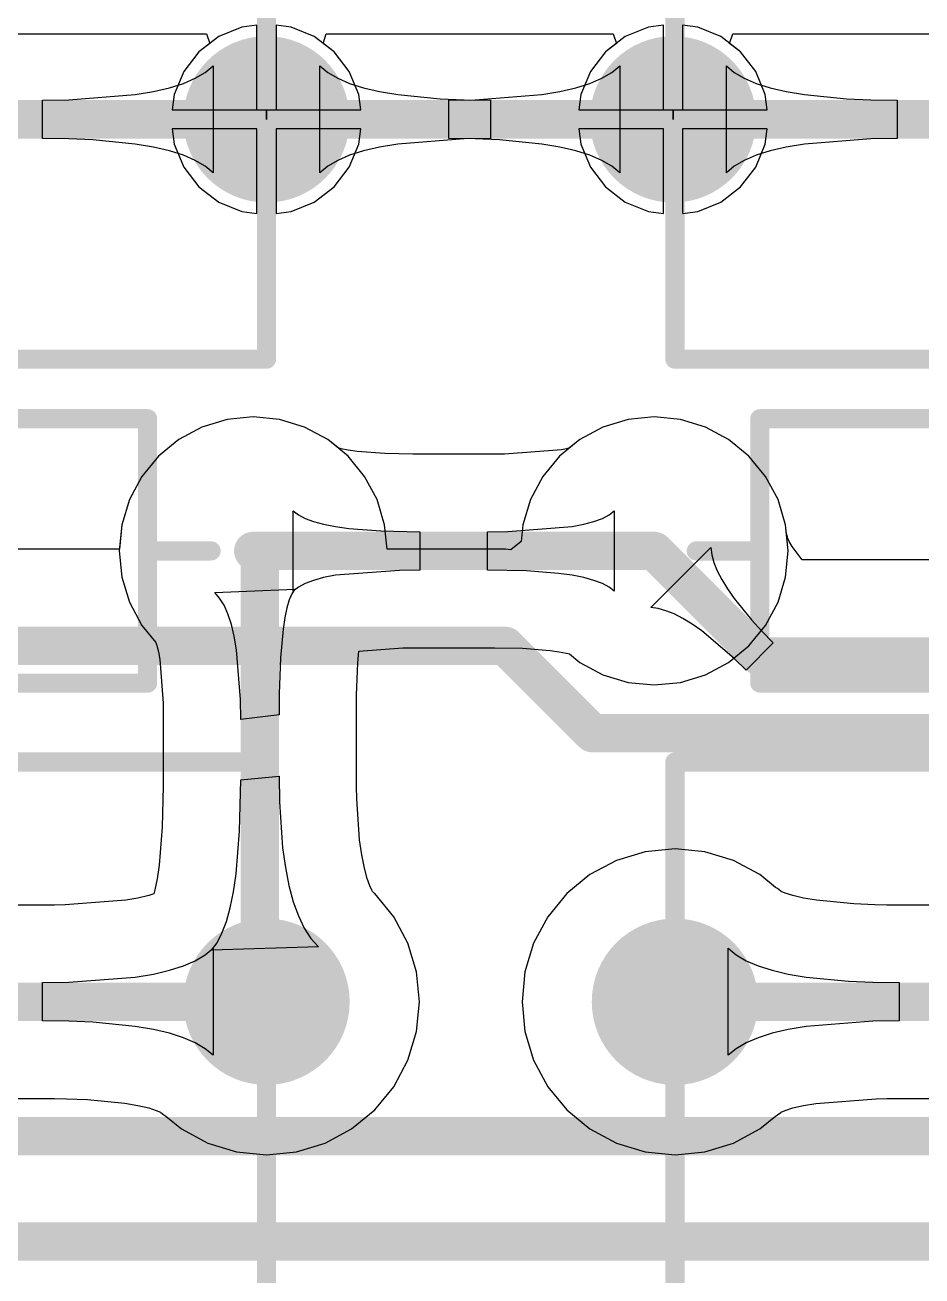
# Model space of a CAD drawing. Header units: millimetres. Extents: x 0 to 140, y 0 to 130.
# Drawn here: x 45.95 to 57.83, y 10.85 to 27.41 of the extents above; entities that cross this region are included whole.
import ezdxf

# ---------------------------------------------------------------- set-up
doc = ezdxf.new("R2010")
doc.units = ezdxf.units.MM
for name, color, linetype in [('BottomLayer', 5, 'Continuous'), ('BottomSolder', 6, 'Continuous'), ('MultiLayer', 9, 'Continuous'), ('PadHoleLayer', 156, 'Continuous'), ('TopLayer', 1, 'Continuous'), ('TopOverlay', 2, 'Continuous'), ('TopSolder', 216, 'Continuous')]:
    doc.layers.add(name, color=color, linetype=linetype)

# ---------------------------------------------------------------- blocks, each defined once
blk = doc.blocks.new('SW_4P_B_17')
at = {"layer": 'BottomLayer'}
h = blk.add_hatch(color=5, dxfattribs=at)
edge = h.paths.add_edge_path()
edge.add_arc((-0.0254, 4.445), 1.2, 0, 360)
h = blk.add_hatch(color=5, dxfattribs=at)
edge = h.paths.add_edge_path()
edge.add_arc((-6.3754, 2.54), 1, 0, 360)
h = blk.add_hatch(color=5, dxfattribs=at)
edge = h.paths.add_edge_path()
edge.add_arc((6.35, 2.54), 1, 0, 360)
h = blk.add_hatch(color=5, dxfattribs=at)
edge = h.paths.add_edge_path()
edge.add_arc((-6.3754, -2.54), 1, 0, 360)
h = blk.add_hatch(color=5, dxfattribs=at)
edge = h.paths.add_edge_path()
edge.add_arc((6.3246, -2.54), 1, 0, 360)
h = blk.add_hatch(color=5, dxfattribs=at)
edge = h.paths.add_edge_path()
edge.add_arc((-0.0254, -4.445), 1.2, 0, 360)
at = {"layer": 'BottomSolder'}
h = blk.add_hatch(color=6, dxfattribs=at)
edge = h.paths.add_edge_path()
edge.add_arc((-0.0254, 4.445), 1.3016, 0, 360)
h = blk.add_hatch(color=6, dxfattribs=at)
edge = h.paths.add_edge_path()
edge.add_arc((-6.3754, 2.54), 1.1016, 0, 360)
h = blk.add_hatch(color=6, dxfattribs=at)
edge = h.paths.add_edge_path()
edge.add_arc((6.35, 2.54), 1.1016, 0, 360)
h = blk.add_hatch(color=6, dxfattribs=at)
edge = h.paths.add_edge_path()
edge.add_arc((-6.3754, -2.54), 1.1016, 0, 360)
h = blk.add_hatch(color=6, dxfattribs=at)
edge = h.paths.add_edge_path()
edge.add_arc((6.3246, -2.54), 1.1016, 0, 360)
h = blk.add_hatch(color=6, dxfattribs=at)
edge = h.paths.add_edge_path()
edge.add_arc((-0.0254, -4.445), 1.3016, 0, 360)
at = {"layer": 'MultiLayer'}
h = blk.add_hatch(color=9, dxfattribs=at)
edge = h.paths.add_edge_path()
edge.add_arc((-0.0254, 4.445), 1.2, 0, 360)
h = blk.add_hatch(color=9, dxfattribs=at)
edge = h.paths.add_edge_path()
edge.add_arc((-6.3754, 2.54), 1, 0, 360)
h = blk.add_hatch(color=9, dxfattribs=at)
edge = h.paths.add_edge_path()
edge.add_arc((6.35, 2.54), 1, 0, 360)
h = blk.add_hatch(color=9, dxfattribs=at)
edge = h.paths.add_edge_path()
edge.add_arc((-6.3754, -2.54), 1, 0, 360)
h = blk.add_hatch(color=9, dxfattribs=at)
edge = h.paths.add_edge_path()
edge.add_arc((6.3246, -2.54), 1, 0, 360)
h = blk.add_hatch(color=9, dxfattribs=at)
edge = h.paths.add_edge_path()
edge.add_arc((-0.0254, -4.445), 1.2, 0, 360)
at = {"layer": 'PadHoleLayer'}
h = blk.add_hatch(color=156, dxfattribs=at)
edge = h.paths.add_edge_path()
edge.add_arc((-0.0254, 4.445), 1, 0, 360)
h = blk.add_hatch(color=156, dxfattribs=at)
edge = h.paths.add_edge_path()
edge.add_arc((-6.3754, 2.54), 0.6, 0, 360)
h = blk.add_hatch(color=156, dxfattribs=at)
edge = h.paths.add_edge_path()
edge.add_arc((6.35, 2.54), 0.6, 0, 360)
h = blk.add_hatch(color=156, dxfattribs=at)
edge = h.paths.add_edge_path()
edge.add_arc((-6.3754, -2.54), 0.6, 0, 360)
h = blk.add_hatch(color=156, dxfattribs=at)
edge = h.paths.add_edge_path()
edge.add_arc((6.3246, -2.54), 0.6, 0, 360)
h = blk.add_hatch(color=156, dxfattribs=at)
edge = h.paths.add_edge_path()
edge.add_arc((-0.0254, -4.445), 1, 0, 360)
at = {"layer": 'TopLayer'}
h = blk.add_hatch(color=1, dxfattribs=at)
edge = h.paths.add_edge_path()
edge.add_arc((-0.0254, 4.445), 1.2, 0, 360)
h = blk.add_hatch(color=1, dxfattribs=at)
edge = h.paths.add_edge_path()
edge.add_arc((-6.3754, 2.54), 1, 0, 360)
h = blk.add_hatch(color=1, dxfattribs=at)
edge = h.paths.add_edge_path()
edge.add_arc((6.35, 2.54), 1, 0, 360)
h = blk.add_hatch(color=1, dxfattribs=at)
edge = h.paths.add_edge_path()
edge.add_arc((-6.3754, -2.54), 1, 0, 360)
h = blk.add_hatch(color=1, dxfattribs=at)
edge = h.paths.add_edge_path()
edge.add_arc((6.3246, -2.54), 1, 0, 360)
h = blk.add_hatch(color=1, dxfattribs=at)
edge = h.paths.add_edge_path()
edge.add_arc((-0.0254, -4.445), 1.2, 0, 360)
at = {"layer": 'TopSolder'}
h = blk.add_hatch(color=216, dxfattribs=at)
edge = h.paths.add_edge_path()
edge.add_arc((-0.0254, 4.445), 1.3016, 0, 360)
h = blk.add_hatch(color=216, dxfattribs=at)
edge = h.paths.add_edge_path()
edge.add_arc((-6.3754, 2.54), 1.1016, 0, 360)
h = blk.add_hatch(color=216, dxfattribs=at)
edge = h.paths.add_edge_path()
edge.add_arc((6.35, 2.54), 1.1016, 0, 360)
h = blk.add_hatch(color=216, dxfattribs=at)
edge = h.paths.add_edge_path()
edge.add_arc((-6.3754, -2.54), 1.1016, 0, 360)
h = blk.add_hatch(color=216, dxfattribs=at)
edge = h.paths.add_edge_path()
edge.add_arc((6.3246, -2.54), 1.1016, 0, 360)
h = blk.add_hatch(color=216, dxfattribs=at)
edge = h.paths.add_edge_path()
edge.add_arc((-0.0254, -4.445), 1.3016, 0, 360)
at = {"layer": 'TopOverlay', "const_width": 0.254}
for points in [[(6.3246, 5.715), (-6.3754, 5.715)], [(-6.3754, 5.715), (-6.3754, -5.715)], [(6.3246, 5.715), (6.3246, -5.715)], [(6.3246, -5.715), (-6.3754, -5.715)]]:
    blk.add_lwpolyline(points, dxfattribs=at)
at = {"layer": 'TopOverlay', "const_width": 0.127}
for points in [[(-6.4389, 5.715, 1), (-6.3119, 5.715, 1)], [(-6.4389, 5.715, 1), (-6.3119, 5.715, 1)], [(6.2611, 5.715, 1), (6.3881, 5.715, 1)], [(6.2611, 5.715, 1), (6.3881, 5.715, 1)], [(-6.4389, -5.715, 1), (-6.3119, -5.715, 1)], [(-6.4389, -5.715, 1), (-6.3119, -5.715, 1)], [(6.2611, -5.715, 1), (6.3881, -5.715, 1)], [(6.2611, -5.715, 1), (6.3881, -5.715, 1)]]:
    blk.add_lwpolyline(points, format="xyb", close=True, dxfattribs=at)
blk = doc.blocks.new('SW_4P_B_20')
at = {"layer": 'BottomLayer'}
h = blk.add_hatch(color=5, dxfattribs=at)
edge = h.paths.add_edge_path()
edge.add_arc((-0.0254, 4.445), 1.2, 0, 360)
h = blk.add_hatch(color=5, dxfattribs=at)
edge = h.paths.add_edge_path()
edge.add_arc((-6.3754, 2.54), 1, 0, 360)
h = blk.add_hatch(color=5, dxfattribs=at)
edge = h.paths.add_edge_path()
edge.add_arc((6.35, 2.54), 1, 0, 360)
h = blk.add_hatch(color=5, dxfattribs=at)
edge = h.paths.add_edge_path()
edge.add_arc((-6.3754, -2.54), 1, 0, 360)
h = blk.add_hatch(color=5, dxfattribs=at)
edge = h.paths.add_edge_path()
edge.add_arc((6.3246, -2.54), 1, 0, 360)
h = blk.add_hatch(color=5, dxfattribs=at)
edge = h.paths.add_edge_path()
edge.add_arc((-0.0254, -4.445), 1.2, 0, 360)
at = {"layer": 'BottomSolder'}
h = blk.add_hatch(color=6, dxfattribs=at)
edge = h.paths.add_edge_path()
edge.add_arc((-0.0254, 4.445), 1.3016, 0, 360)
h = blk.add_hatch(color=6, dxfattribs=at)
edge = h.paths.add_edge_path()
edge.add_arc((-6.3754, 2.54), 1.1016, 0, 360)
h = blk.add_hatch(color=6, dxfattribs=at)
edge = h.paths.add_edge_path()
edge.add_arc((6.35, 2.54), 1.1016, 0, 360)
h = blk.add_hatch(color=6, dxfattribs=at)
edge = h.paths.add_edge_path()
edge.add_arc((-6.3754, -2.54), 1.1016, 0, 360)
h = blk.add_hatch(color=6, dxfattribs=at)
edge = h.paths.add_edge_path()
edge.add_arc((6.3246, -2.54), 1.1016, 0, 360)
h = blk.add_hatch(color=6, dxfattribs=at)
edge = h.paths.add_edge_path()
edge.add_arc((-0.0254, -4.445), 1.3016, 0, 360)
at = {"layer": 'MultiLayer'}
h = blk.add_hatch(color=9, dxfattribs=at)
edge = h.paths.add_edge_path()
edge.add_arc((-0.0254, 4.445), 1.2, 0, 360)
h = blk.add_hatch(color=9, dxfattribs=at)
edge = h.paths.add_edge_path()
edge.add_arc((-6.3754, 2.54), 1, 0, 360)
h = blk.add_hatch(color=9, dxfattribs=at)
edge = h.paths.add_edge_path()
edge.add_arc((6.35, 2.54), 1, 0, 360)
h = blk.add_hatch(color=9, dxfattribs=at)
edge = h.paths.add_edge_path()
edge.add_arc((-6.3754, -2.54), 1, 0, 360)
h = blk.add_hatch(color=9, dxfattribs=at)
edge = h.paths.add_edge_path()
edge.add_arc((6.3246, -2.54), 1, 0, 360)
h = blk.add_hatch(color=9, dxfattribs=at)
edge = h.paths.add_edge_path()
edge.add_arc((-0.0254, -4.445), 1.2, 0, 360)
at = {"layer": 'PadHoleLayer'}
h = blk.add_hatch(color=156, dxfattribs=at)
edge = h.paths.add_edge_path()
edge.add_arc((-0.0254, 4.445), 1, 0, 360)
h = blk.add_hatch(color=156, dxfattribs=at)
edge = h.paths.add_edge_path()
edge.add_arc((-6.3754, 2.54), 0.6, 0, 360)
h = blk.add_hatch(color=156, dxfattribs=at)
edge = h.paths.add_edge_path()
edge.add_arc((6.35, 2.54), 0.6, 0, 360)
h = blk.add_hatch(color=156, dxfattribs=at)
edge = h.paths.add_edge_path()
edge.add_arc((-6.3754, -2.54), 0.6, 0, 360)
h = blk.add_hatch(color=156, dxfattribs=at)
edge = h.paths.add_edge_path()
edge.add_arc((6.3246, -2.54), 0.6, 0, 360)
h = blk.add_hatch(color=156, dxfattribs=at)
edge = h.paths.add_edge_path()
edge.add_arc((-0.0254, -4.445), 1, 0, 360)
at = {"layer": 'TopLayer'}
h = blk.add_hatch(color=1, dxfattribs=at)
edge = h.paths.add_edge_path()
edge.add_arc((-0.0254, 4.445), 1.2, 0, 360)
h = blk.add_hatch(color=1, dxfattribs=at)
edge = h.paths.add_edge_path()
edge.add_arc((-6.3754, 2.54), 1, 0, 360)
h = blk.add_hatch(color=1, dxfattribs=at)
edge = h.paths.add_edge_path()
edge.add_arc((6.35, 2.54), 1, 0, 360)
h = blk.add_hatch(color=1, dxfattribs=at)
edge = h.paths.add_edge_path()
edge.add_arc((-6.3754, -2.54), 1, 0, 360)
h = blk.add_hatch(color=1, dxfattribs=at)
edge = h.paths.add_edge_path()
edge.add_arc((6.3246, -2.54), 1, 0, 360)
h = blk.add_hatch(color=1, dxfattribs=at)
edge = h.paths.add_edge_path()
edge.add_arc((-0.0254, -4.445), 1.2, 0, 360)
at = {"layer": 'TopSolder'}
h = blk.add_hatch(color=216, dxfattribs=at)
edge = h.paths.add_edge_path()
edge.add_arc((-0.0254, 4.445), 1.3016, 0, 360)
h = blk.add_hatch(color=216, dxfattribs=at)
edge = h.paths.add_edge_path()
edge.add_arc((-6.3754, 2.54), 1.1016, 0, 360)
h = blk.add_hatch(color=216, dxfattribs=at)
edge = h.paths.add_edge_path()
edge.add_arc((6.35, 2.54), 1.1016, 0, 360)
h = blk.add_hatch(color=216, dxfattribs=at)
edge = h.paths.add_edge_path()
edge.add_arc((-6.3754, -2.54), 1.1016, 0, 360)
h = blk.add_hatch(color=216, dxfattribs=at)
edge = h.paths.add_edge_path()
edge.add_arc((6.3246, -2.54), 1.1016, 0, 360)
h = blk.add_hatch(color=216, dxfattribs=at)
edge = h.paths.add_edge_path()
edge.add_arc((-0.0254, -4.445), 1.3016, 0, 360)
at = {"layer": 'TopOverlay', "const_width": 0.254}
for points in [[(6.3246, 5.715), (-6.3754, 5.715)], [(-6.3754, 5.715), (-6.3754, -5.715)], [(6.3246, 5.715), (6.3246, -5.715)], [(6.3246, -5.715), (-6.3754, -5.715)]]:
    blk.add_lwpolyline(points, dxfattribs=at)
at = {"layer": 'TopOverlay', "const_width": 0.127}
for points in [[(-6.4389, 5.715, 1), (-6.3119, 5.715, 1)], [(-6.4389, 5.715, 1), (-6.3119, 5.715, 1)], [(6.2611, 5.715, 1), (6.3881, 5.715, 1)], [(6.2611, 5.715, 1), (6.3881, 5.715, 1)], [(-6.4389, -5.715, 1), (-6.3119, -5.715, 1)], [(-6.4389, -5.715, 1), (-6.3119, -5.715, 1)], [(6.2611, -5.715, 1), (6.3881, -5.715, 1)], [(6.2611, -5.715, 1), (6.3881, -5.715, 1)]]:
    blk.add_lwpolyline(points, format="xyb", close=True, dxfattribs=at)
blk = doc.blocks.new('SW_4P_B_25')
at = {"layer": 'BottomLayer'}
h = blk.add_hatch(color=5, dxfattribs=at)
edge = h.paths.add_edge_path()
edge.add_arc((-0.0254, 4.445), 1.2, 0, 360)
h = blk.add_hatch(color=5, dxfattribs=at)
edge = h.paths.add_edge_path()
edge.add_arc((-6.3754, 2.54), 1, 0, 360)
h = blk.add_hatch(color=5, dxfattribs=at)
edge = h.paths.add_edge_path()
edge.add_arc((6.35, 2.54), 1, 0, 360)
h = blk.add_hatch(color=5, dxfattribs=at)
edge = h.paths.add_edge_path()
edge.add_arc((-6.3754, -2.54), 1, 0, 360)
h = blk.add_hatch(color=5, dxfattribs=at)
edge = h.paths.add_edge_path()
edge.add_arc((6.3246, -2.54), 1, 0, 360)
h = blk.add_hatch(color=5, dxfattribs=at)
edge = h.paths.add_edge_path()
edge.add_arc((-0.0254, -4.445), 1.2, 0, 360)
at = {"layer": 'BottomSolder'}
h = blk.add_hatch(color=6, dxfattribs=at)
edge = h.paths.add_edge_path()
edge.add_arc((-0.0254, 4.445), 1.3016, 0, 360)
h = blk.add_hatch(color=6, dxfattribs=at)
edge = h.paths.add_edge_path()
edge.add_arc((-6.3754, 2.54), 1.1016, 0, 360)
h = blk.add_hatch(color=6, dxfattribs=at)
edge = h.paths.add_edge_path()
edge.add_arc((6.35, 2.54), 1.1016, 0, 360)
h = blk.add_hatch(color=6, dxfattribs=at)
edge = h.paths.add_edge_path()
edge.add_arc((-6.3754, -2.54), 1.1016, 0, 360)
h = blk.add_hatch(color=6, dxfattribs=at)
edge = h.paths.add_edge_path()
edge.add_arc((6.3246, -2.54), 1.1016, 0, 360)
h = blk.add_hatch(color=6, dxfattribs=at)
edge = h.paths.add_edge_path()
edge.add_arc((-0.0254, -4.445), 1.3016, 0, 360)
at = {"layer": 'MultiLayer'}
h = blk.add_hatch(color=9, dxfattribs=at)
edge = h.paths.add_edge_path()
edge.add_arc((-0.0254, 4.445), 1.2, 0, 360)
h = blk.add_hatch(color=9, dxfattribs=at)
edge = h.paths.add_edge_path()
edge.add_arc((-6.3754, 2.54), 1, 0, 360)
h = blk.add_hatch(color=9, dxfattribs=at)
edge = h.paths.add_edge_path()
edge.add_arc((6.35, 2.54), 1, 0, 360)
h = blk.add_hatch(color=9, dxfattribs=at)
edge = h.paths.add_edge_path()
edge.add_arc((-6.3754, -2.54), 1, 0, 360)
h = blk.add_hatch(color=9, dxfattribs=at)
edge = h.paths.add_edge_path()
edge.add_arc((6.3246, -2.54), 1, 0, 360)
h = blk.add_hatch(color=9, dxfattribs=at)
edge = h.paths.add_edge_path()
edge.add_arc((-0.0254, -4.445), 1.2, 0, 360)
at = {"layer": 'PadHoleLayer'}
h = blk.add_hatch(color=156, dxfattribs=at)
edge = h.paths.add_edge_path()
edge.add_arc((-0.0254, 4.445), 1, 0, 360)
h = blk.add_hatch(color=156, dxfattribs=at)
edge = h.paths.add_edge_path()
edge.add_arc((-6.3754, 2.54), 0.6, 0, 360)
h = blk.add_hatch(color=156, dxfattribs=at)
edge = h.paths.add_edge_path()
edge.add_arc((6.35, 2.54), 0.6, 0, 360)
h = blk.add_hatch(color=156, dxfattribs=at)
edge = h.paths.add_edge_path()
edge.add_arc((-6.3754, -2.54), 0.6, 0, 360)
h = blk.add_hatch(color=156, dxfattribs=at)
edge = h.paths.add_edge_path()
edge.add_arc((6.3246, -2.54), 0.6, 0, 360)
h = blk.add_hatch(color=156, dxfattribs=at)
edge = h.paths.add_edge_path()
edge.add_arc((-0.0254, -4.445), 1, 0, 360)
at = {"layer": 'TopLayer'}
h = blk.add_hatch(color=1, dxfattribs=at)
edge = h.paths.add_edge_path()
edge.add_arc((-0.0254, 4.445), 1.2, 0, 360)
h = blk.add_hatch(color=1, dxfattribs=at)
edge = h.paths.add_edge_path()
edge.add_arc((-6.3754, 2.54), 1, 0, 360)
h = blk.add_hatch(color=1, dxfattribs=at)
edge = h.paths.add_edge_path()
edge.add_arc((6.35, 2.54), 1, 0, 360)
h = blk.add_hatch(color=1, dxfattribs=at)
edge = h.paths.add_edge_path()
edge.add_arc((-6.3754, -2.54), 1, 0, 360)
h = blk.add_hatch(color=1, dxfattribs=at)
edge = h.paths.add_edge_path()
edge.add_arc((6.3246, -2.54), 1, 0, 360)
h = blk.add_hatch(color=1, dxfattribs=at)
edge = h.paths.add_edge_path()
edge.add_arc((-0.0254, -4.445), 1.2, 0, 360)
at = {"layer": 'TopSolder'}
h = blk.add_hatch(color=216, dxfattribs=at)
edge = h.paths.add_edge_path()
edge.add_arc((-0.0254, 4.445), 1.3016, 0, 360)
h = blk.add_hatch(color=216, dxfattribs=at)
edge = h.paths.add_edge_path()
edge.add_arc((-6.3754, 2.54), 1.1016, 0, 360)
h = blk.add_hatch(color=216, dxfattribs=at)
edge = h.paths.add_edge_path()
edge.add_arc((6.35, 2.54), 1.1016, 0, 360)
h = blk.add_hatch(color=216, dxfattribs=at)
edge = h.paths.add_edge_path()
edge.add_arc((-6.3754, -2.54), 1.1016, 0, 360)
h = blk.add_hatch(color=216, dxfattribs=at)
edge = h.paths.add_edge_path()
edge.add_arc((6.3246, -2.54), 1.1016, 0, 360)
h = blk.add_hatch(color=216, dxfattribs=at)
edge = h.paths.add_edge_path()
edge.add_arc((-0.0254, -4.445), 1.3016, 0, 360)
at = {"layer": 'TopOverlay', "const_width": 0.254}
for points in [[(6.3246, 5.715), (-6.3754, 5.715)], [(-6.3754, 5.715), (-6.3754, -5.715)], [(6.3246, 5.715), (6.3246, -5.715)], [(6.3246, -5.715), (-6.3754, -5.715)]]:
    blk.add_lwpolyline(points, dxfattribs=at)
at = {"layer": 'TopOverlay', "const_width": 0.127}
for points in [[(-6.4389, 5.715, 1), (-6.3119, 5.715, 1)], [(-6.4389, 5.715, 1), (-6.3119, 5.715, 1)], [(6.2611, 5.715, 1), (6.3881, 5.715, 1)], [(6.2611, 5.715, 1), (6.3881, 5.715, 1)], [(-6.4389, -5.715, 1), (-6.3119, -5.715, 1)], [(-6.4389, -5.715, 1), (-6.3119, -5.715, 1)], [(6.2611, -5.715, 1), (6.3881, -5.715, 1)], [(6.2611, -5.715, 1), (6.3881, -5.715, 1)]]:
    blk.add_lwpolyline(points, format="xyb", close=True, dxfattribs=at)
blk = doc.blocks.new('_________1_2__27')
at = {"layer": 'BottomLayer'}
h = blk.add_hatch(color=5, dxfattribs=at)
edge = h.paths.add_edge_path()
edge.add_arc((6.4, 0), 0.75, 0, 360)
at = {"layer": 'BottomSolder'}
h = blk.add_hatch(color=6, dxfattribs=at)
edge = h.paths.add_edge_path()
edge.add_arc((6.4, 0), 0.852, 0, 360)
at = {"layer": 'MultiLayer'}
h = blk.add_hatch(color=9, dxfattribs=at)
edge = h.paths.add_edge_path()
edge.add_arc((6.4, 0), 0.75, 0, 360)
at = {"layer": 'PadHoleLayer'}
h = blk.add_hatch(color=156, dxfattribs=at)
edge = h.paths.add_edge_path()
edge.add_arc((6.4, 0), 0.35, 0, 360)
at = {"layer": 'TopLayer'}
h = blk.add_hatch(color=1, dxfattribs=at)
edge = h.paths.add_edge_path()
edge.add_arc((6.4, 0), 0.75, 0, 360)
at = {"layer": 'TopSolder'}
h = blk.add_hatch(color=216, dxfattribs=at)
edge = h.paths.add_edge_path()
edge.add_arc((6.4, 0), 0.852, 0, 360)
at = {"layer": 'TopOverlay', "const_width": 0.254}
for points in [[(-5, 1.75), (5, 1.75)], [(5, -1.75), (5, 1.75)], [(5.08, 0), (5.842, 0)], [(-5, -1.75), (5, -1.75)]]:
    blk.add_lwpolyline(points, dxfattribs=at)
at = {"layer": 'TopOverlay', "const_width": 0.127}
for points in [[(4.937, 1.75, 1), (5.064, 1.75, 1)], [(4.937, 1.75, 1), (5.064, 1.75, 1)], [(5.016, 0, 1), (5.144, 0, 1)], [(5.779, 0, 1), (5.905, 0, 1)], [(4.937, -1.75, 1), (5.064, -1.75, 1)], [(4.937, -1.75, 1), (5.064, -1.75, 1)]]:
    blk.add_lwpolyline(points, format="xyb", close=True, dxfattribs=at)
blk = doc.blocks.new('_________1_2__31')
at = {"layer": 'BottomLayer'}
h = blk.add_hatch(color=5, dxfattribs=at)
edge = h.paths.add_edge_path()
edge.add_arc((-6.4, 0), 0.75, 0, 360)
h = blk.add_hatch(color=5, dxfattribs=at)
edge = h.paths.add_edge_path()
edge.add_arc((6.4, 0), 0.75, 0, 360)
at = {"layer": 'BottomSolder'}
h = blk.add_hatch(color=6, dxfattribs=at)
edge = h.paths.add_edge_path()
edge.add_arc((-6.4, 0), 0.852, 0, 360)
h = blk.add_hatch(color=6, dxfattribs=at)
edge = h.paths.add_edge_path()
edge.add_arc((6.4, 0), 0.852, 0, 360)
at = {"layer": 'MultiLayer'}
h = blk.add_hatch(color=9, dxfattribs=at)
edge = h.paths.add_edge_path()
edge.add_arc((-6.4, 0), 0.75, 0, 360)
h = blk.add_hatch(color=9, dxfattribs=at)
edge = h.paths.add_edge_path()
edge.add_arc((6.4, 0), 0.75, 0, 360)
at = {"layer": 'PadHoleLayer'}
h = blk.add_hatch(color=156, dxfattribs=at)
edge = h.paths.add_edge_path()
edge.add_arc((-6.4, 0), 0.35, 0, 360)
h = blk.add_hatch(color=156, dxfattribs=at)
edge = h.paths.add_edge_path()
edge.add_arc((6.4, 0), 0.35, 0, 360)
at = {"layer": 'TopLayer'}
h = blk.add_hatch(color=1, dxfattribs=at)
edge = h.paths.add_edge_path()
edge.add_arc((-6.4, 0), 0.75, 0, 360)
h = blk.add_hatch(color=1, dxfattribs=at)
edge = h.paths.add_edge_path()
edge.add_arc((6.4, 0), 0.75, 0, 360)
at = {"layer": 'TopSolder'}
h = blk.add_hatch(color=216, dxfattribs=at)
edge = h.paths.add_edge_path()
edge.add_arc((-6.4, 0), 0.852, 0, 360)
h = blk.add_hatch(color=216, dxfattribs=at)
edge = h.paths.add_edge_path()
edge.add_arc((6.4, 0), 0.852, 0, 360)
at = {"layer": 'TopOverlay', "const_width": 0.254}
for points in [[(-5, -1.75), (-5, 1.75)], [(-5, 1.75), (5, 1.75)], [(5, -1.75), (5, 1.75)], [(-5.842, 0), (-5.08, 0)], [(5.08, 0), (5.842, 0)], [(-5, -1.75), (5, -1.75)]]:
    blk.add_lwpolyline(points, dxfattribs=at)
at = {"layer": 'TopOverlay', "const_width": 0.127}
for points in [[(-5.064, 1.75, 1), (-4.937, 1.75, 1)], [(-5.064, 1.75, 1), (-4.937, 1.75, 1)], [(4.937, 1.75, 1), (5.064, 1.75, 1)], [(4.937, 1.75, 1), (5.064, 1.75, 1)], [(-5.905, 0, 1), (-5.779, 0, 1)], [(-5.144, 0, 1), (-5.016, 0, 1)], [(5.016, 0, 1), (5.144, 0, 1)], [(5.779, 0, 1), (5.905, 0, 1)], [(-5.064, -1.75, 1), (-4.937, -1.75, 1)], [(-5.064, -1.75, 1), (-4.937, -1.75, 1)], [(4.937, -1.75, 1), (5.064, -1.75, 1)], [(4.937, -1.75, 1), (5.064, -1.75, 1)]]:
    blk.add_lwpolyline(points, format="xyb", close=True, dxfattribs=at)
blk = doc.blocks.new('SW_4P_B_47')
at = {"layer": 'BottomLayer'}
h = blk.add_hatch(color=5, dxfattribs=at)
edge = h.paths.add_edge_path()
edge.add_arc((-0.0254, 4.445), 1.2, 0, 360)
h = blk.add_hatch(color=5, dxfattribs=at)
edge = h.paths.add_edge_path()
edge.add_arc((-6.3754, 2.54), 1, 0, 360)
h = blk.add_hatch(color=5, dxfattribs=at)
edge = h.paths.add_edge_path()
edge.add_arc((6.35, 2.54), 1, 0, 360)
h = blk.add_hatch(color=5, dxfattribs=at)
edge = h.paths.add_edge_path()
edge.add_arc((-6.3754, -2.54), 1, 0, 360)
h = blk.add_hatch(color=5, dxfattribs=at)
edge = h.paths.add_edge_path()
edge.add_arc((6.3246, -2.54), 1, 0, 360)
h = blk.add_hatch(color=5, dxfattribs=at)
edge = h.paths.add_edge_path()
edge.add_arc((-0.0254, -4.445), 1.2, 0, 360)
at = {"layer": 'BottomSolder'}
h = blk.add_hatch(color=6, dxfattribs=at)
edge = h.paths.add_edge_path()
edge.add_arc((-0.0254, 4.445), 1.3016, 0, 360)
h = blk.add_hatch(color=6, dxfattribs=at)
edge = h.paths.add_edge_path()
edge.add_arc((-6.3754, 2.54), 1.1016, 0, 360)
h = blk.add_hatch(color=6, dxfattribs=at)
edge = h.paths.add_edge_path()
edge.add_arc((6.35, 2.54), 1.1016, 0, 360)
h = blk.add_hatch(color=6, dxfattribs=at)
edge = h.paths.add_edge_path()
edge.add_arc((-6.3754, -2.54), 1.1016, 0, 360)
h = blk.add_hatch(color=6, dxfattribs=at)
edge = h.paths.add_edge_path()
edge.add_arc((6.3246, -2.54), 1.1016, 0, 360)
h = blk.add_hatch(color=6, dxfattribs=at)
edge = h.paths.add_edge_path()
edge.add_arc((-0.0254, -4.445), 1.3016, 0, 360)
at = {"layer": 'MultiLayer'}
h = blk.add_hatch(color=9, dxfattribs=at)
edge = h.paths.add_edge_path()
edge.add_arc((-0.0254, 4.445), 1.2, 0, 360)
h = blk.add_hatch(color=9, dxfattribs=at)
edge = h.paths.add_edge_path()
edge.add_arc((-6.3754, 2.54), 1, 0, 360)
h = blk.add_hatch(color=9, dxfattribs=at)
edge = h.paths.add_edge_path()
edge.add_arc((6.35, 2.54), 1, 0, 360)
h = blk.add_hatch(color=9, dxfattribs=at)
edge = h.paths.add_edge_path()
edge.add_arc((-6.3754, -2.54), 1, 0, 360)
h = blk.add_hatch(color=9, dxfattribs=at)
edge = h.paths.add_edge_path()
edge.add_arc((6.3246, -2.54), 1, 0, 360)
h = blk.add_hatch(color=9, dxfattribs=at)
edge = h.paths.add_edge_path()
edge.add_arc((-0.0254, -4.445), 1.2, 0, 360)
at = {"layer": 'PadHoleLayer'}
h = blk.add_hatch(color=156, dxfattribs=at)
edge = h.paths.add_edge_path()
edge.add_arc((-0.0254, 4.445), 1, 0, 360)
h = blk.add_hatch(color=156, dxfattribs=at)
edge = h.paths.add_edge_path()
edge.add_arc((-6.3754, 2.54), 0.6, 0, 360)
h = blk.add_hatch(color=156, dxfattribs=at)
edge = h.paths.add_edge_path()
edge.add_arc((6.35, 2.54), 0.6, 0, 360)
h = blk.add_hatch(color=156, dxfattribs=at)
edge = h.paths.add_edge_path()
edge.add_arc((-6.3754, -2.54), 0.6, 0, 360)
h = blk.add_hatch(color=156, dxfattribs=at)
edge = h.paths.add_edge_path()
edge.add_arc((6.3246, -2.54), 0.6, 0, 360)
h = blk.add_hatch(color=156, dxfattribs=at)
edge = h.paths.add_edge_path()
edge.add_arc((-0.0254, -4.445), 1, 0, 360)
at = {"layer": 'TopLayer'}
h = blk.add_hatch(color=1, dxfattribs=at)
edge = h.paths.add_edge_path()
edge.add_arc((-0.0254, 4.445), 1.2, 0, 360)
h = blk.add_hatch(color=1, dxfattribs=at)
edge = h.paths.add_edge_path()
edge.add_arc((-6.3754, 2.54), 1, 0, 360)
h = blk.add_hatch(color=1, dxfattribs=at)
edge = h.paths.add_edge_path()
edge.add_arc((6.35, 2.54), 1, 0, 360)
h = blk.add_hatch(color=1, dxfattribs=at)
edge = h.paths.add_edge_path()
edge.add_arc((-6.3754, -2.54), 1, 0, 360)
h = blk.add_hatch(color=1, dxfattribs=at)
edge = h.paths.add_edge_path()
edge.add_arc((6.3246, -2.54), 1, 0, 360)
h = blk.add_hatch(color=1, dxfattribs=at)
edge = h.paths.add_edge_path()
edge.add_arc((-0.0254, -4.445), 1.2, 0, 360)
at = {"layer": 'TopSolder'}
h = blk.add_hatch(color=216, dxfattribs=at)
edge = h.paths.add_edge_path()
edge.add_arc((-0.0254, 4.445), 1.3016, 0, 360)
h = blk.add_hatch(color=216, dxfattribs=at)
edge = h.paths.add_edge_path()
edge.add_arc((-6.3754, 2.54), 1.1016, 0, 360)
h = blk.add_hatch(color=216, dxfattribs=at)
edge = h.paths.add_edge_path()
edge.add_arc((6.35, 2.54), 1.1016, 0, 360)
h = blk.add_hatch(color=216, dxfattribs=at)
edge = h.paths.add_edge_path()
edge.add_arc((-6.3754, -2.54), 1.1016, 0, 360)
h = blk.add_hatch(color=216, dxfattribs=at)
edge = h.paths.add_edge_path()
edge.add_arc((6.3246, -2.54), 1.1016, 0, 360)
h = blk.add_hatch(color=216, dxfattribs=at)
edge = h.paths.add_edge_path()
edge.add_arc((-0.0254, -4.445), 1.3016, 0, 360)
at = {"layer": 'TopOverlay', "const_width": 0.254}
for points in [[(6.3246, 5.715), (-6.3754, 5.715)], [(-6.3754, 5.715), (-6.3754, -5.715)], [(6.3246, 5.715), (6.3246, -5.715)], [(6.3246, -5.715), (-6.3754, -5.715)]]:
    blk.add_lwpolyline(points, dxfattribs=at)
at = {"layer": 'TopOverlay', "const_width": 0.127}
for points in [[(-6.4389, 5.715, 1), (-6.3119, 5.715, 1)], [(-6.4389, 5.715, 1), (-6.3119, 5.715, 1)], [(6.2611, 5.715, 1), (6.3881, 5.715, 1)], [(6.2611, 5.715, 1), (6.3881, 5.715, 1)], [(-6.4389, -5.715, 1), (-6.3119, -5.715, 1)], [(-6.4389, -5.715, 1), (-6.3119, -5.715, 1)], [(6.2611, -5.715, 1), (6.3881, -5.715, 1)], [(6.2611, -5.715, 1), (6.3881, -5.715, 1)]]:
    blk.add_lwpolyline(points, format="xyb", close=True, dxfattribs=at)

msp = doc.modelspace()

# ---------------------------------------------------------------- linework, layer by layer
at = {"layer": 'BottomLayer'}
for p, q in [((48.821, 27.383), (48.516, 27.256)), ((49.021, 27.409), (48.821, 27.383)), ((49.021, 26.288), (49.021, 27.409)), ((49.476, 27.383), (49.275, 27.409)), ((49.275, 27.409), (49.275, 26.288)), ((49.781, 27.256), (49.476, 27.383)), ((54.205, 27.383), (53.9, 27.256)), ((54.405, 27.409), (54.205, 27.383)), ((54.405, 26.288), (54.405, 27.409)), ((54.86, 27.383), (54.659, 27.409)), ((54.659, 27.409), (54.659, 26.288)), ((55.165, 27.256), (54.86, 27.383)), ((48.516, 27.256), (48.254, 27.055)), ((50.043, 27.055), (49.781, 27.256)), ((53.9, 27.256), (53.638, 27.055)), ((55.427, 27.055), (55.165, 27.256)), ((48.254, 27.055), (48.053, 26.793)), ((50.244, 26.793), (50.043, 27.055)), ((53.638, 27.055), (53.437, 26.793)), ((55.628, 26.793), (55.427, 27.055)), ((48.337, 26.782), (48.442, 26.869)), ((48.442, 26.869), (48.442, 25.453)), ((49.855, 25.453), (49.855, 26.869)), ((49.855, 26.869), (49.959, 26.782)), ((53.721, 26.782), (53.826, 26.869)), ((53.826, 26.869), (53.826, 25.453)), ((55.239, 25.453), (55.239, 26.869)), ((55.239, 26.869), (55.343, 26.782)), ((48.053, 26.793), (47.927, 26.488)), ((48.048, 26.637), (48.206, 26.705)), ((48.206, 26.705), (48.337, 26.782)), ((49.959, 26.782), (50.091, 26.705)), ((50.091, 26.705), (50.249, 26.637)), ((50.37, 26.488), (50.244, 26.793)), ((53.437, 26.793), (53.311, 26.488)), ((53.431, 26.637), (53.59, 26.705)), ((53.59, 26.705), (53.721, 26.782)), ((55.343, 26.782), (55.475, 26.705)), ((55.475, 26.705), (55.633, 26.637)), ((55.754, 26.488), (55.628, 26.793)), ((47.41, 26.488), (47.65, 26.528)), ((47.65, 26.528), (47.862, 26.578)), ((47.862, 26.578), (48.048, 26.637)), ((50.249, 26.637), (50.435, 26.578)), ((50.435, 26.578), (50.647, 26.528)), ((50.647, 26.528), (50.887, 26.488)), ((52.794, 26.488), (53.033, 26.528)), ((53.033, 26.528), (53.246, 26.578)), ((53.246, 26.578), (53.431, 26.637)), ((55.633, 26.637), (55.819, 26.578)), ((55.819, 26.578), (56.031, 26.528)), ((56.031, 26.528), (56.271, 26.488)), ((46.181, 26.415), (46.529, 26.42)), ((46.181, 25.907), (46.181, 26.415)), ((46.529, 26.42), (47.41, 26.488)), ((47.927, 26.488), (47.9, 26.288)), ((50.397, 26.288), (50.37, 26.488)), ((50.887, 26.488), (51.447, 26.433)), ((51.447, 26.433), (51.768, 26.42)), ((51.565, 26.415), (51.913, 26.42)), ((51.565, 25.907), (51.565, 26.415)), ((51.768, 26.42), (52.116, 26.415)), ((51.913, 26.42), (52.794, 26.488)), ((52.116, 26.415), (52.116, 25.907)), ((53.311, 26.488), (53.284, 26.288)), ((55.78, 26.288), (55.754, 26.488)), ((56.271, 26.488), (56.831, 26.433)), ((56.831, 26.433), (57.152, 26.42)), ((57.152, 26.42), (57.5, 26.415)), ((57.5, 26.415), (57.5, 25.907)), ((47.9, 26.288), (49.021, 26.288)), ((49.275, 26.288), (50.397, 26.288)), ((53.284, 26.288), (54.405, 26.288)), ((54.659, 26.288), (55.78, 26.288)), ((49.021, 26.034), (47.9, 26.034)), ((47.9, 26.034), (47.927, 25.834)), ((49.021, 24.913), (49.021, 26.034)), ((50.397, 26.034), (49.275, 26.034)), ((49.275, 26.034), (49.275, 24.913)), ((50.37, 25.834), (50.397, 26.034)), ((54.405, 26.034), (53.284, 26.034)), ((53.284, 26.034), (53.311, 25.834)), ((54.405, 24.913), (54.405, 26.034)), ((55.78, 26.034), (54.659, 26.034)), ((54.659, 26.034), (54.659, 24.913)), ((55.754, 25.834), (55.78, 26.034)), ((46.529, 25.902), (46.181, 25.907)), ((46.85, 25.889), (46.529, 25.902)), ((47.41, 25.834), (46.85, 25.889)), ((51.768, 25.902), (50.887, 25.834)), ((51.913, 25.902), (51.565, 25.907)), ((52.116, 25.907), (51.768, 25.902)), ((52.234, 25.889), (51.913, 25.902)), ((52.794, 25.834), (52.234, 25.889)), ((57.152, 25.902), (56.271, 25.834)), ((57.5, 25.907), (57.152, 25.902)), ((47.65, 25.794), (47.41, 25.834)), ((47.862, 25.744), (47.65, 25.794)), ((48.048, 25.685), (47.862, 25.744)), ((47.927, 25.834), (48.053, 25.529)), ((48.206, 25.617), (48.048, 25.685)), ((50.249, 25.685), (50.091, 25.617)), ((50.244, 25.529), (50.37, 25.834)), ((50.435, 25.744), (50.249, 25.685)), ((50.647, 25.794), (50.435, 25.744)), ((50.887, 25.834), (50.647, 25.794)), ((53.033, 25.794), (52.794, 25.834)), ((53.246, 25.744), (53.033, 25.794)), ((53.431, 25.685), (53.246, 25.744)), ((53.311, 25.834), (53.437, 25.529)), ((53.59, 25.617), (53.431, 25.685)), ((55.633, 25.685), (55.475, 25.617)), ((55.628, 25.529), (55.754, 25.834)), ((55.819, 25.744), (55.633, 25.685)), ((56.031, 25.794), (55.819, 25.744)), ((56.271, 25.834), (56.031, 25.794)), ((48.053, 25.529), (48.254, 25.267)), ((48.337, 25.54), (48.206, 25.617)), ((48.442, 25.453), (48.337, 25.54)), ((49.959, 25.54), (49.855, 25.453)), ((50.091, 25.617), (49.959, 25.54)), ((50.043, 25.267), (50.244, 25.529)), ((53.437, 25.529), (53.638, 25.267)), ((53.721, 25.54), (53.59, 25.617)), ((53.826, 25.453), (53.721, 25.54)), ((55.343, 25.54), (55.239, 25.453)), ((55.475, 25.617), (55.343, 25.54)), ((55.427, 25.267), (55.628, 25.529)), ((48.254, 25.267), (48.516, 25.066)), ((49.781, 25.066), (50.043, 25.267)), ((53.638, 25.267), (53.9, 25.066)), ((55.165, 25.066), (55.427, 25.267)), ((48.516, 25.066), (48.821, 24.939)), ((49.476, 24.939), (49.781, 25.066)), ((53.9, 25.066), (54.205, 24.939)), ((54.86, 24.939), (55.165, 25.066)), ((48.821, 24.939), (49.021, 24.913)), ((49.275, 24.913), (49.476, 24.939)), ((54.205, 24.939), (54.405, 24.913)), ((54.659, 24.913), (54.86, 24.939)), ((48.973, 22.222), (48.627, 22.187)), ((49.319, 22.187), (48.973, 22.222)), ((54.282, 22.222), (53.936, 22.187)), ((54.629, 22.187), (54.282, 22.222)), ((48.294, 22.086), (47.987, 21.922)), ((48.627, 22.187), (48.294, 22.086)), ((49.652, 22.086), (49.319, 22.187)), ((49.959, 21.922), (49.652, 22.086)), ((53.603, 22.086), (53.296, 21.922)), ((53.936, 22.187), (53.603, 22.086)), ((54.961, 22.086), (54.629, 22.187)), ((55.268, 21.922), (54.961, 22.086)), ((47.987, 21.922), (47.718, 21.702)), ((50.096, 21.81), (49.959, 21.922)), ((53.296, 21.922), (53.16, 21.81)), ((55.537, 21.702), (55.268, 21.922)), ((47.718, 21.702), (47.498, 21.433)), ((50.135, 21.8), (50.096, 21.81)), ((50.229, 21.781), (50.135, 21.8)), ((50.35, 21.765), (50.229, 21.781)), ((50.715, 21.736), (50.35, 21.765)), ((51.088, 21.728), (50.715, 21.736)), ((52.284, 21.728), (51.088, 21.728)), ((52.3, 21.728), (52.284, 21.728)), ((53.057, 21.787), (52.3, 21.728)), ((53.12, 21.8), (53.057, 21.787)), ((53.16, 21.81), (53.12, 21.8)), ((55.758, 21.433), (55.537, 21.702)), ((47.498, 21.433), (47.334, 21.126)), ((55.922, 21.126), (55.758, 21.433)), ((47.334, 21.126), (47.233, 20.793)), ((56.023, 20.793), (55.922, 21.126)), ((49.503, 19.916), (49.503, 20.978)), ((49.503, 20.978), (49.57, 20.925)), ((49.57, 20.925), (49.659, 20.878)), ((49.659, 20.878), (49.77, 20.837)), ((53.485, 20.837), (53.597, 20.878)), ((53.597, 20.878), (53.686, 20.925)), ((53.686, 20.925), (53.752, 20.978)), ((53.752, 20.978), (53.752, 19.916)), ((47.233, 20.793), (47.198, 20.447)), ((49.77, 20.837), (49.904, 20.801)), ((49.904, 20.801), (50.06, 20.77)), ((50.06, 20.77), (50.239, 20.745)), ((50.239, 20.745), (50.664, 20.712)), ((50.664, 20.712), (51.179, 20.701)), ((52.077, 20.701), (52.345, 20.704)), ((52.345, 20.704), (53.195, 20.77)), ((53.195, 20.77), (53.351, 20.801)), ((53.351, 20.801), (53.485, 20.837)), ((56.057, 20.447), (56.023, 20.793)), ((51.179, 20.701), (51.179, 20.193)), ((52.077, 20.193), (52.077, 20.701)), ((47.198, 20.447), (47.233, 20.101)), ((56.023, 20.101), (56.057, 20.447)), ((47.233, 20.101), (47.334, 19.768)), ((49.77, 20.057), (49.659, 20.016)), ((49.904, 20.093), (49.77, 20.057)), ((50.06, 20.124), (49.904, 20.093)), ((50.91, 20.19), (50.06, 20.124)), ((51.179, 20.193), (50.91, 20.19)), ((52.591, 20.182), (52.077, 20.193)), ((53.016, 20.149), (52.591, 20.182)), ((53.195, 20.124), (53.016, 20.149)), ((53.351, 20.093), (53.195, 20.124)), ((53.485, 20.057), (53.351, 20.093)), ((53.597, 20.016), (53.485, 20.057)), ((55.922, 19.768), (56.023, 20.101)), ((48.463, 19.897), (49.524, 19.939)), ((48.528, 19.823), (48.463, 19.897)), ((49.485, 19.881), (49.449, 19.799)), ((49.524, 19.939), (49.485, 19.881)), ((49.57, 19.969), (49.503, 19.916)), ((49.659, 20.016), (49.57, 19.969)), ((53.686, 19.969), (53.597, 20.016)), ((53.752, 19.916), (53.686, 19.969)), ((47.334, 19.768), (47.498, 19.461)), ((48.587, 19.728), (48.528, 19.823)), ((48.638, 19.612), (48.587, 19.728)), ((49.449, 19.799), (49.417, 19.694)), ((55.758, 19.461), (55.922, 19.768)), ((48.683, 19.475), (48.638, 19.612)), ((49.39, 19.564), (49.367, 19.41)), ((49.417, 19.694), (49.39, 19.564)), ((47.498, 19.461), (47.683, 19.235)), ((48.721, 19.317), (48.683, 19.475)), ((49.367, 19.41), (49.334, 19.03)), ((55.537, 19.192), (55.758, 19.461)), ((47.683, 19.235), (47.696, 19.196)), ((48.752, 19.139), (48.721, 19.317)), ((47.696, 19.196), (47.717, 19.11)), ((47.717, 19.11), (47.734, 19.011)), ((48.803, 18.478), (48.752, 19.139)), ((50.357, 18.967), (50.37, 19.12)), ((50.37, 19.12), (50.955, 19.166)), ((50.955, 19.166), (50.972, 19.166)), ((50.972, 19.166), (52.167, 19.166)), ((52.167, 19.166), (52.54, 19.158)), ((52.54, 19.158), (52.905, 19.129)), ((52.905, 19.129), (53.026, 19.113)), ((53.026, 19.113), (53.12, 19.094)), ((53.12, 19.094), (53.16, 19.084)), ((53.16, 19.084), (53.296, 18.972)), ((55.268, 18.972), (55.537, 19.192)), ((47.734, 19.011), (47.779, 18.431)), ((49.334, 19.03), (49.317, 18.554)), ((50.342, 18.538), (50.357, 18.967)), ((53.296, 18.972), (53.603, 18.808)), ((54.961, 18.808), (55.268, 18.972)), ((53.603, 18.808), (53.936, 18.707)), ((54.629, 18.707), (54.961, 18.808)), ((49.317, 18.554), (49.315, 18.279)), ((53.936, 18.707), (54.282, 18.672)), ((54.282, 18.672), (54.629, 18.707)), ((47.779, 18.431), (47.78, 18.376)), ((48.807, 18.216), (48.803, 18.478)), ((50.342, 17.329), (50.342, 18.538)), ((47.78, 18.376), (47.78, 17.333)), ((49.315, 18.279), (48.807, 18.216)), ((48.791, 16.738), (48.807, 17.418)), ((48.807, 17.418), (49.315, 17.464)), ((49.315, 17.464), (49.32, 17.123)), ((47.78, 17.333), (47.767, 16.791)), ((50.344, 17.166), (50.342, 17.329)), ((49.32, 17.123), (49.362, 16.518)), ((50.381, 16.624), (50.344, 17.166)), ((47.767, 16.791), (47.726, 16.288)), ((48.745, 16.172), (48.791, 16.738)), ((50.409, 16.423), (50.381, 16.624)), ((49.362, 16.518), (49.398, 16.254)), ((50.444, 16.247), (50.409, 16.423)), ((54.163, 16.465), (53.783, 16.35)), ((54.558, 16.504), (54.163, 16.465)), ((54.953, 16.465), (54.558, 16.504)), ((55.333, 16.35), (54.953, 16.465)), ((47.726, 16.288), (47.7, 16.107)), ((49.398, 16.254), (49.445, 16.016)), ((50.481, 16.11), (50.444, 16.247)), ((53.783, 16.35), (53.432, 16.162)), ((55.683, 16.162), (55.333, 16.35)), ((47.7, 16.107), (47.67, 15.959)), ((48.71, 15.932), (48.745, 16.172)), ((50.516, 16.012), (50.481, 16.11)), ((53.432, 16.162), (53.125, 15.91)), ((55.89, 15.992), (55.683, 16.162)), ((47.655, 15.905), (47.589, 15.884)), ((47.67, 15.959), (47.655, 15.905)), ((48.668, 15.721), (48.71, 15.932)), ((49.445, 16.016), (49.502, 15.802)), ((50.543, 15.955), (50.516, 16.012)), ((50.554, 15.939), (50.543, 15.955)), ((50.574, 15.916), (50.554, 15.939)), ((50.581, 15.91), (50.574, 15.916)), ((50.833, 15.603), (50.581, 15.91)), ((53.125, 15.91), (52.873, 15.603)), ((55.917, 15.976), (55.89, 15.992)), ((55.958, 15.942), (55.917, 15.976)), ((55.963, 15.939), (55.958, 15.942)), ((56.017, 15.916), (55.963, 15.939)), ((56.117, 15.884), (56.017, 15.916)), ((46.342, 15.759), (45.031, 15.759)), ((46.483, 15.761), (46.342, 15.759)), ((47.284, 15.823), (46.483, 15.761)), ((47.446, 15.85), (47.284, 15.823)), ((47.589, 15.884), (47.446, 15.85)), ((49.502, 15.802), (49.57, 15.615)), ((56.26, 15.85), (56.117, 15.884)), ((56.432, 15.821), (56.26, 15.85)), ((56.928, 15.773), (56.432, 15.821)), ((57.206, 15.761), (56.928, 15.773)), ((57.364, 15.759), (57.206, 15.761)), ((58.675, 15.759), (57.364, 15.759)), ((48.617, 15.539), (48.668, 15.721)), ((49.57, 15.615), (49.648, 15.453)), ((51.02, 15.253), (50.833, 15.603)), ((52.873, 15.603), (52.686, 15.253)), ((48.559, 15.385), (48.617, 15.539)), ((49.648, 15.453), (49.736, 15.316)), ((48.42, 15.163), (48.494, 15.26)), ((48.494, 15.26), (48.559, 15.385)), ((49.736, 15.316), (49.835, 15.205)), ((51.135, 14.873), (51.02, 15.253)), ((52.686, 15.253), (52.571, 14.873)), ((48.206, 15.022), (48.337, 15.099)), ((48.337, 15.099), (48.442, 15.186)), ((49.835, 15.205), (48.42, 15.163)), ((48.442, 15.186), (48.442, 13.77)), ((55.264, 13.77), (55.264, 15.186)), ((55.264, 15.186), (55.369, 15.099)), ((55.369, 15.099), (55.5, 15.022)), ((47.862, 14.895), (48.048, 14.954)), ((48.048, 14.954), (48.206, 15.022)), ((55.5, 15.022), (55.659, 14.954)), ((55.659, 14.954), (55.844, 14.895)), ((46.529, 14.737), (47.41, 14.805)), ((47.41, 14.805), (47.65, 14.845)), ((47.65, 14.845), (47.862, 14.895)), ((51.174, 14.478), (51.135, 14.873)), ((52.571, 14.873), (52.532, 14.478)), ((55.844, 14.895), (56.057, 14.845)), ((56.057, 14.845), (56.296, 14.805)), ((56.296, 14.805), (56.856, 14.75)), ((56.856, 14.75), (57.177, 14.737)), ((46.181, 14.732), (46.529, 14.737)), ((46.181, 14.224), (46.181, 14.732)), ((57.177, 14.737), (57.525, 14.732)), ((57.525, 14.732), (57.525, 14.224)), ((51.135, 14.083), (51.174, 14.478)), ((52.532, 14.478), (52.571, 14.083)), ((46.529, 14.219), (46.181, 14.224)), ((46.85, 14.206), (46.529, 14.219)), ((47.41, 14.151), (46.85, 14.206)), ((47.65, 14.111), (47.41, 14.151)), ((47.862, 14.061), (47.65, 14.111)), ((51.02, 13.703), (51.135, 14.083)), ((52.571, 14.083), (52.686, 13.703)), ((56.057, 14.111), (55.844, 14.061)), ((56.296, 14.151), (56.057, 14.111)), ((57.177, 14.219), (56.296, 14.151)), ((57.525, 14.224), (57.177, 14.219)), ((48.048, 14.002), (47.862, 14.061)), ((48.206, 13.934), (48.048, 14.002)), ((48.337, 13.857), (48.206, 13.934)), ((55.5, 13.934), (55.369, 13.857)), ((55.659, 14.002), (55.5, 13.934)), ((55.844, 14.061), (55.659, 14.002)), ((48.442, 13.77), (48.337, 13.857)), ((55.369, 13.857), (55.264, 13.77)), ((50.833, 13.353), (51.02, 13.703)), ((52.686, 13.703), (52.873, 13.353)), ((50.581, 13.046), (50.833, 13.353)), ((52.873, 13.353), (53.125, 13.046)), ((39.255, 13.197), (46.342, 13.197)), ((46.342, 13.197), (46.501, 13.195)), ((46.501, 13.195), (46.778, 13.183)), ((46.778, 13.183), (47.274, 13.135)), ((47.274, 13.135), (47.446, 13.106)), ((47.446, 13.106), (47.589, 13.072)), ((56.117, 13.072), (56.26, 13.106)), ((56.26, 13.106), (56.422, 13.133)), ((56.422, 13.133), (57.223, 13.195)), ((57.223, 13.195), (57.364, 13.197)), ((57.364, 13.197), (64.452, 13.197)), ((47.589, 13.072), (47.689, 13.04)), ((47.689, 13.04), (47.743, 13.017)), ((47.743, 13.017), (47.748, 13.014)), ((47.748, 13.014), (47.789, 12.98)), ((47.789, 12.98), (47.816, 12.964)), ((47.816, 12.964), (48.023, 12.794)), ((50.274, 12.794), (50.581, 13.046)), ((53.125, 13.046), (53.432, 12.794)), ((55.683, 12.794), (55.89, 12.964)), ((55.89, 12.964), (55.917, 12.98)), ((55.917, 12.98), (55.958, 13.014)), ((55.958, 13.014), (55.963, 13.017)), ((55.963, 13.017), (56.017, 13.04)), ((56.017, 13.04), (56.117, 13.072)), ((48.023, 12.794), (48.373, 12.606)), ((49.924, 12.606), (50.274, 12.794)), ((53.432, 12.794), (53.783, 12.606)), ((55.333, 12.606), (55.683, 12.794)), ((48.373, 12.606), (48.753, 12.491)), ((49.544, 12.491), (49.924, 12.606)), ((53.783, 12.606), (54.163, 12.491)), ((54.953, 12.491), (55.333, 12.606)), ((48.753, 12.491), (49.148, 12.452)), ((49.148, 12.452), (49.544, 12.491)), ((54.163, 12.491), (54.558, 12.452)), ((54.558, 12.452), (54.953, 12.491))]:
    msp.add_line(p, q, dxfattribs=at)
at = {"layer": 'BottomLayer', "const_width": 0.508}
for points in [[(36.423, 26.161), (49.148, 26.161)], [(49.148, 26.161), (54.532, 26.161)], [(54.532, 26.161), (67.258, 26.161)], [(48.973, 20.447), (49.061, 20.359)], [(48.973, 20.447), (54.282, 20.447)], [(49.061, 14.566), (49.061, 20.359)], [(49.061, 14.566), (49.148, 14.478)], [(36.448, 14.478), (49.148, 14.478)], [(54.558, 14.478), (67.258, 14.478)]]:
    msp.add_lwpolyline(points, dxfattribs=at)
at = {"layer": 'BottomLayer', "const_width": 0.254}
for points in [[(49.021, 26.161, 1), (49.275, 26.161, 1)], [(49.021, 26.161, 1), (49.275, 26.161, 1)], [(54.405, 26.161, 1), (54.659, 26.161, 1)], [(54.405, 26.161, 1), (54.659, 26.161, 1)], [(48.846, 20.447, 1), (49.1, 20.447, 1)], [(48.846, 20.447, 1), (49.1, 20.447, 1)], [(48.934, 20.359, 1), (49.188, 20.359, 1)], [(48.934, 20.359, 1), (49.188, 20.359, 1)], [(54.155, 20.447, 1), (54.409, 20.447, 1)], [(48.934, 14.566, 1), (49.188, 14.566, 1)], [(48.934, 14.566, 1), (49.188, 14.566, 1)], [(49.021, 14.478, 1), (49.275, 14.478, 1)], [(49.021, 14.478, 1), (49.275, 14.478, 1)], [(54.431, 14.478, 1), (54.685, 14.478, 1)]]:
    msp.add_lwpolyline(points, format="xyb", close=True, dxfattribs=at)
at = {"layer": 'TopLayer'}
for p, q in [((37.215, 27.294), (48.356, 27.294)), ((48.4, 27.167), (48.254, 27.055)), ((48.356, 27.294), (48.4, 27.167)), ((49.897, 27.167), (49.94, 27.294)), ((50.043, 27.055), (49.897, 27.167)), ((49.94, 27.294), (53.74, 27.294)), ((53.784, 27.167), (53.638, 27.055)), ((53.74, 27.294), (53.784, 27.167)), ((55.281, 27.167), (55.324, 27.294)), ((55.427, 27.055), (55.281, 27.167)), ((55.324, 27.294), (66.466, 27.294)), ((48.254, 27.055), (48.053, 26.793)), ((50.244, 26.793), (50.043, 27.055)), ((53.638, 27.055), (53.437, 26.793)), ((55.628, 26.793), (55.427, 27.055)), ((48.053, 26.793), (47.927, 26.488)), ((50.37, 26.488), (50.244, 26.793)), ((53.437, 26.793), (53.311, 26.488)), ((55.754, 26.488), (55.628, 26.793)), ((47.927, 26.488), (47.9, 26.288)), ((50.397, 26.288), (50.37, 26.488)), ((53.311, 26.488), (53.284, 26.288)), ((55.78, 26.288), (55.754, 26.488)), ((47.9, 26.288), (49.148, 26.288)), ((49.148, 26.288), (49.148, 26.161)), ((49.148, 26.161), (49.148, 26.288)), ((49.148, 26.288), (50.397, 26.288)), ((53.284, 26.288), (54.532, 26.288)), ((54.532, 26.288), (54.532, 26.161)), ((54.532, 26.161), (54.532, 26.288)), ((54.532, 26.288), (55.78, 26.288)), ((49.021, 26.034), (47.9, 26.034)), ((47.9, 26.034), (47.927, 25.834)), ((49.021, 24.913), (49.021, 26.034)), ((49.148, 26.161), (49.148, 26.161)), ((50.397, 26.034), (49.275, 26.034)), ((49.275, 26.034), (49.275, 24.913)), ((50.37, 25.834), (50.397, 26.034)), ((54.405, 26.034), (53.284, 26.034)), ((53.284, 26.034), (53.311, 25.834)), ((54.405, 24.913), (54.405, 26.034)), ((54.532, 26.161), (54.532, 26.161)), ((55.78, 26.034), (54.659, 26.034)), ((54.659, 26.034), (54.659, 24.913)), ((55.754, 25.834), (55.78, 26.034)), ((47.927, 25.834), (48.053, 25.529)), ((50.244, 25.529), (50.37, 25.834)), ((53.311, 25.834), (53.437, 25.529)), ((55.628, 25.529), (55.754, 25.834)), ((48.053, 25.529), (48.254, 25.267)), ((50.043, 25.267), (50.244, 25.529)), ((53.437, 25.529), (53.638, 25.267)), ((55.427, 25.267), (55.628, 25.529)), ((48.254, 25.267), (48.516, 25.066)), ((49.781, 25.066), (50.043, 25.267)), ((53.638, 25.267), (53.9, 25.066)), ((55.165, 25.066), (55.427, 25.267)), ((48.516, 25.066), (48.821, 24.939)), ((49.476, 24.939), (49.781, 25.066)), ((53.9, 25.066), (54.205, 24.939)), ((54.86, 24.939), (55.165, 25.066)), ((48.821, 24.939), (49.021, 24.913)), ((49.275, 24.913), (49.476, 24.939)), ((54.205, 24.939), (54.405, 24.913)), ((54.659, 24.913), (54.86, 24.939)), ((48.973, 22.222), (48.627, 22.187)), ((49.319, 22.187), (48.973, 22.222)), ((54.282, 22.222), (53.936, 22.187)), ((54.629, 22.187), (54.282, 22.222)), ((48.294, 22.086), (47.987, 21.922)), ((48.627, 22.187), (48.294, 22.086)), ((49.652, 22.086), (49.319, 22.187)), ((49.959, 21.922), (49.652, 22.086)), ((53.603, 22.086), (53.296, 21.922)), ((53.936, 22.187), (53.603, 22.086)), ((54.961, 22.086), (54.629, 22.187)), ((55.268, 21.922), (54.961, 22.086)), ((47.987, 21.922), (47.718, 21.702)), ((50.228, 21.702), (49.959, 21.922)), ((53.296, 21.922), (53.028, 21.702)), ((55.537, 21.702), (55.268, 21.922)), ((47.718, 21.702), (47.498, 21.433)), ((50.448, 21.433), (50.228, 21.702)), ((53.028, 21.702), (52.807, 21.433)), ((55.758, 21.433), (55.537, 21.702)), ((47.498, 21.433), (47.334, 21.126)), ((50.612, 21.126), (50.448, 21.433)), ((52.807, 21.433), (52.643, 21.126)), ((55.922, 21.126), (55.758, 21.433)), ((47.334, 21.126), (47.233, 20.793)), ((50.713, 20.793), (50.612, 21.126)), ((52.643, 21.126), (52.542, 20.793)), ((56.023, 20.793), (55.922, 21.126)), ((47.233, 20.793), (47.201, 20.47)), ((50.745, 20.47), (50.713, 20.793)), ((52.542, 20.793), (52.52, 20.571)), ((56.035, 20.674), (56.023, 20.793)), ((52.52, 20.571), (52.382, 20.461)), ((56.046, 20.632), (56.035, 20.674)), ((56.049, 20.614), (56.046, 20.632)), ((56.05, 20.611), (56.049, 20.614)), ((56.071, 20.57), (56.05, 20.611)), ((56.11, 20.507), (56.071, 20.57)), ((47.201, 20.47), (40.143, 20.47)), ((52.312, 20.47), (50.745, 20.47)), ((52.382, 20.461), (52.312, 20.47)), ((54.238, 19.698), (55.031, 20.491)), ((55.031, 20.491), (55.044, 20.396)), ((55.044, 20.396), (55.073, 20.293)), ((56.161, 20.433), (56.11, 20.507)), ((56.244, 20.331), (56.161, 20.433)), ((55.073, 20.293), (55.117, 20.184)), ((65.225, 20.331), (56.244, 20.331)), ((55.117, 20.184), (55.177, 20.068)), ((55.177, 20.068), (55.252, 19.945)), ((55.252, 19.945), (55.342, 19.816)), ((55.342, 19.816), (55.57, 19.536)), ((54.334, 19.685), (54.238, 19.698)), ((54.436, 19.656), (54.334, 19.685)), ((54.545, 19.612), (54.436, 19.656)), ((54.661, 19.553), (54.545, 19.612)), ((54.784, 19.478), (54.661, 19.553)), ((54.914, 19.387), (54.784, 19.478)), ((55.343, 19.023), (54.914, 19.387)), ((55.57, 19.536), (55.707, 19.386)), ((55.707, 19.386), (55.859, 19.23)), ((55.859, 19.23), (55.5, 18.87)), ((55.5, 18.87), (55.343, 19.023))]:
    msp.add_line(p, q, dxfattribs=at)
at = {"layer": 'TopLayer', "const_width": 0.508}
for points in [[(54.282, 20.447), (55.679, 19.05)], [(39.612, 19.189), (52.312, 19.189)], [(52.312, 19.189), (53.467, 18.034)], [(55.679, 19.05), (111.506, 19.05)], [(53.467, 18.034), (60.143, 18.034)], [(25.796, 12.7), (118.828, 12.7)], [(25.4, 11.303), (119.463, 11.303)]]:
    msp.add_lwpolyline(points, dxfattribs=at)
at = {"layer": 'TopLayer', "const_width": 0.254}
for points in [[(54.155, 20.447, 1), (54.409, 20.447, 1)], [(52.185, 19.189, 1), (52.439, 19.189, 1)], [(52.185, 19.189, 1), (52.439, 19.189, 1)], [(55.552, 19.05, 1), (55.806, 19.05, 1)], [(55.552, 19.05, 1), (55.806, 19.05, 1)], [(53.34, 18.034, 1), (53.594, 18.034, 1)], [(53.34, 18.034, 1), (53.594, 18.034, 1)]]:
    msp.add_lwpolyline(points, format="xyb", close=True, dxfattribs=at)

# ---------------------------------------------------------------- block references
for name, p, rotation in [('SW_4P_B_47', (42.773, 28.701), 180), ('SW_4P_B_25', (60.882, 28.701), 180), ('_________1_2__27', (42.573, 20.447), 360), ('_________1_2__31', (60.682, 20.447), 360), ('SW_4P_B_17', (42.773, 11.938), 180), ('SW_4P_B_20', (60.882, 11.938), 180)]:
    msp.add_blockref(name, p, dxfattribs=dict(rotation=rotation))

doc.saveas('drawing.dxf')
